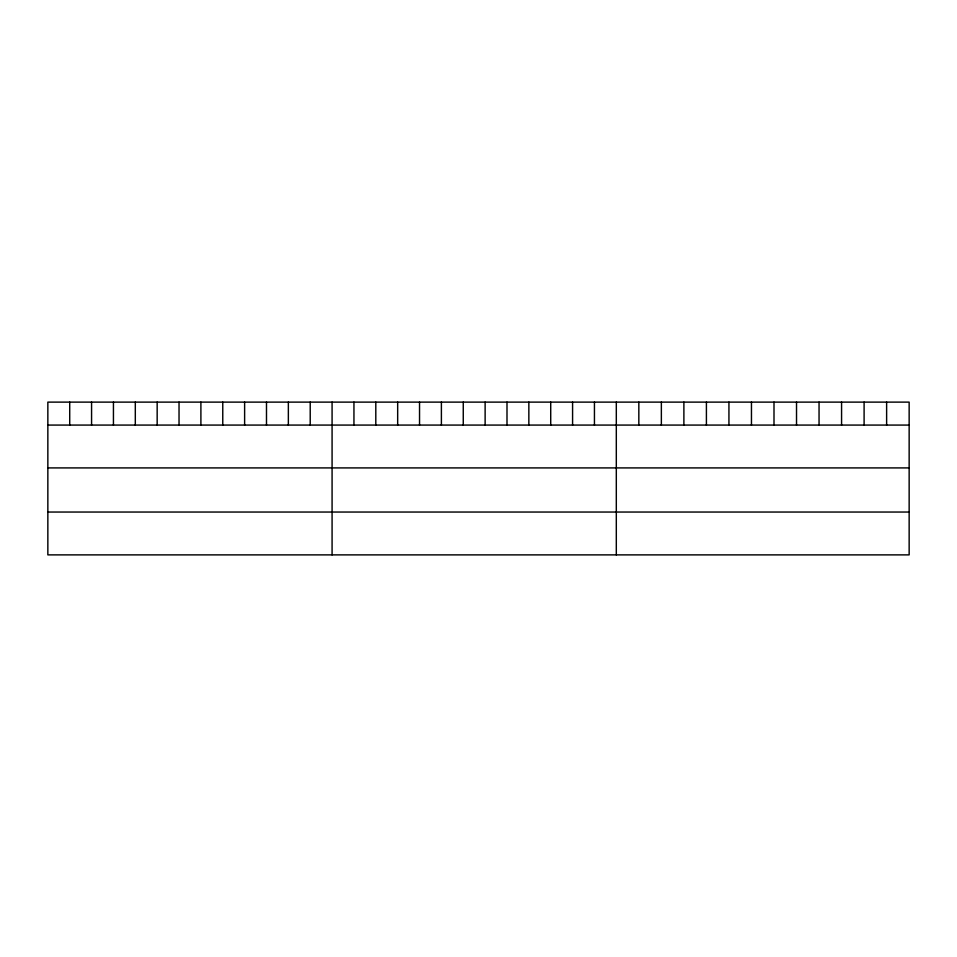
<?xml version="1.0" encoding="UTF-8"?>
<svg xmlns="http://www.w3.org/2000/svg" width="957" height="957" viewBox="0 0 957 957"><rect width="100%" height="100%" fill="white"/><g stroke="black" fill="none" stroke-linecap="round" stroke-linejoin="round"><path stroke-width="1.44" d="M909.15 467.913L909.15 402.119L47.85 402.119L47.85 554.881L909.15 554.881L909.15 467.913L47.85 467.913M47.85 425.075L909.15 425.075M47.85 512.043L909.15 512.043M886.625 402.119L886.625 425.075M864.099 402.119L864.099 425.075M841.574 402.119L841.574 425.075M819.048 402.119L819.048 425.075M796.523 402.119L796.523 425.075M773.998 402.119L773.998 425.075M751.46 402.119L751.46 425.075M728.935 402.119L728.935 425.075M706.41 402.119L706.41 425.075M683.884 402.119L683.884 425.075M661.359 402.119L661.359 425.075M638.833 402.119L638.833 425.075M616.308 402.119L616.308 554.881M594.441 402.119L594.441 425.075M572.585 402.119L572.585 425.075M550.718 402.119L550.718 425.075M528.85 402.119L528.85 425.075M506.995 402.119L506.995 425.075M485.127 402.119L485.127 425.075M463.26 402.119L463.26 425.075M441.392 402.119L441.392 425.075M419.537 402.119L419.537 425.075M397.669 402.119L397.669 425.075M375.802 402.119L375.802 425.075M353.946 402.119L353.946 425.075M332.079 402.119L332.079 554.881M310.212 402.119L310.212 425.075M288.356 402.119L288.356 425.075M266.489 402.119L266.489 425.075M244.621 402.119L244.621 425.075M222.766 402.119L222.766 425.075M200.898 402.119L200.898 425.075M179.031 402.119L179.031 425.075M157.163 402.119L157.163 425.075M135.308 402.119L135.308 425.075M113.44 402.119L113.44 425.075M91.573 402.119L91.573 425.075M69.717 402.119L69.717 425.075"/></g></svg>
